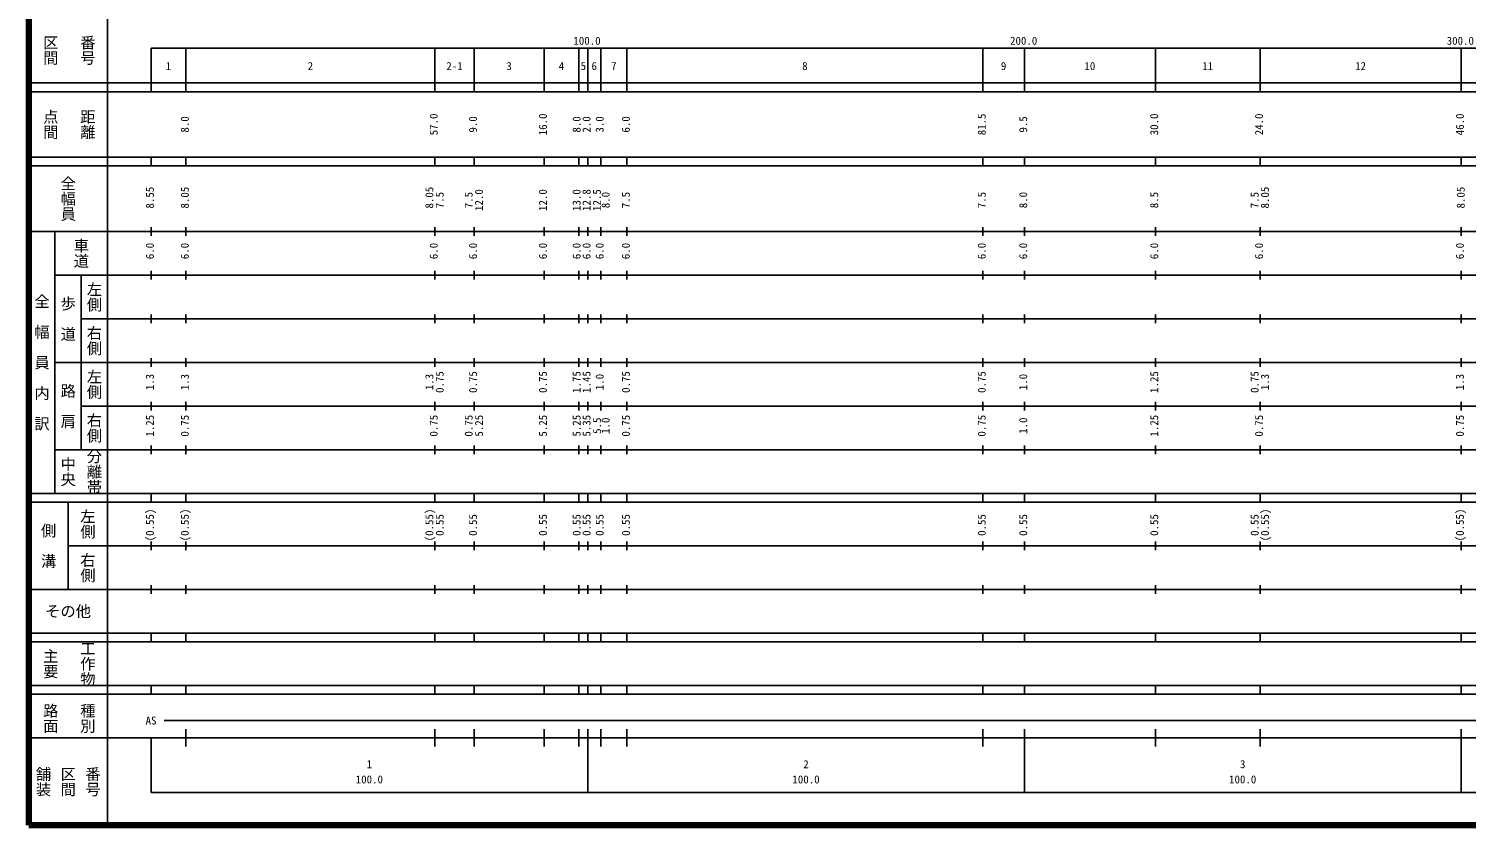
# Model space of a CAD drawing. Units: millimetres on the paper, enlarged 1000 times. Extents: x 40000 to 680000, y 20000 to 380000.
# Drawn here: x 40000 to 369200, y 20000 to 202409 of the extents above; entities that cross this region are included whole.
import ezdxf
from ezdxf.enums import TextEntityAlignment as Align

# ---------------------------------------------------------------- set-up
doc = ezdxf.new("R2010")
doc.units = ezdxf.units.MM
doc.header["$LTSCALE"] = 1000
doc.layers.add('M-TTL', color=2, linetype='Continuous', lineweight=140)
doc.layers.add('M-TTL-BAND', color=7, linetype='Continuous', lineweight=25)
doc.styles.add('@ＭＳ ゴシック', font='')
doc.styles.add('ＭＳ ゴシック', font='')
doc.styles.get('@ＭＳ ゴシック').set_extended_font_data('@MS Gothic')
doc.styles.get('ＭＳ ゴシック').set_extended_font_data('MS Gothic')

msp = doc.modelspace()

# ---------------------------------------------------------------- linework, layer by layer
at = {"layer": 'M-TTL'}
for p, q in [((40000, 380000), (40000, 20000)), ((40000, 20000), (680000, 20000))]:
    msp.add_line(p, q, dxfattribs=at)
at = {"layer": 'M-TTL-BAND'}
for p, q in [((58000, 370000), (58000, 20000)), ((68000, 198000), (579000, 198000)), ((68000, 198000), (68000, 188000)), ((76000, 188000), (76000, 198000)), ((133000, 188000), (133000, 198000)), ((142000, 188000), (142000, 198000)), ((158000, 188000), (158000, 198000)), ((166000, 188000), (166000, 198000)), ((168000, 188000), (168000, 198000)), ((171000, 188000), (171000, 198000)), ((177000, 188000), (177000, 198000)), ((258500, 188000), (258500, 198000)), ((268000, 188000), (268000, 198000)), ((298000, 188000), (298000, 198000)), ((322000, 188000), (322000, 198000)), ((368000, 188000), (368000, 198000)), ((40000, 190000), (579000, 190000)), ((40000, 188000), (579000, 188000)), ((40000, 173000), (579000, 173000)), ((68000, 171000), (68000, 173000)), ((76000, 171000), (76000, 173000)), ((133000, 171000), (133000, 173000)), ((142000, 171000), (142000, 173000)), ((158000, 171000), (158000, 173000)), ((166000, 171000), (166000, 173000)), ((168000, 171000), (168000, 173000)), ((171000, 171000), (171000, 173000)), ((177000, 171000), (177000, 173000)), ((258500, 171000), (258500, 173000)), ((268000, 171000), (268000, 173000)), ((298000, 171000), (298000, 173000)), ((322000, 171000), (322000, 173000)), ((368000, 171000), (368000, 173000)), ((40000, 171000), (579000, 171000)), ((40000, 156000), (579000, 156000)), ((46000, 96000), (46000, 156000)), ((68000, 155000), (68000, 157000)), ((76000, 155000), (76000, 157000)), ((133000, 155000), (133000, 157000)), ((142000, 155000), (142000, 157000)), ((158000, 155000), (158000, 157000)), ((166000, 155000), (166000, 157000)), ((168000, 155000), (168000, 157000)), ((171000, 155000), (171000, 157000)), ((177000, 155000), (177000, 157000)), ((258500, 155000), (258500, 157000)), ((268000, 155000), (268000, 157000)), ((298000, 155000), (298000, 157000)), ((322000, 155000), (322000, 157000)), ((368000, 155000), (368000, 157000)), ((46000, 146000), (579000, 146000)), ((52000, 146000), (52000, 106000)), ((68000, 145000), (68000, 147000)), ((76000, 145000), (76000, 147000)), ((133000, 145000), (133000, 147000)), ((142000, 145000), (142000, 147000)), ((158000, 145000), (158000, 147000)), ((166000, 145000), (166000, 147000)), ((168000, 145000), (168000, 147000)), ((171000, 145000), (171000, 147000)), ((177000, 145000), (177000, 147000)), ((258500, 145000), (258500, 147000)), ((268000, 145000), (268000, 147000)), ((298000, 145000), (298000, 147000)), ((322000, 145000), (322000, 147000)), ((368000, 145000), (368000, 147000)), ((52000, 136000), (579000, 136000)), ((68000, 135000), (68000, 137000)), ((76000, 135000), (76000, 137000)), ((133000, 135000), (133000, 137000)), ((142000, 135000), (142000, 137000)), ((158000, 135000), (158000, 137000)), ((166000, 135000), (166000, 137000)), ((168000, 135000), (168000, 137000)), ((171000, 135000), (171000, 137000)), ((177000, 135000), (177000, 137000)), ((258500, 135000), (258500, 137000)), ((268000, 135000), (268000, 137000)), ((298000, 135000), (298000, 137000)), ((322000, 135000), (322000, 137000)), ((368000, 135000), (368000, 137000)), ((46000, 126000), (579000, 126000)), ((68000, 125000), (68000, 127000)), ((76000, 125000), (76000, 127000)), ((133000, 125000), (133000, 127000)), ((142000, 125000), (142000, 127000)), ((158000, 125000), (158000, 127000)), ((166000, 125000), (166000, 127000)), ((168000, 125000), (168000, 127000)), ((171000, 125000), (171000, 127000)), ((177000, 125000), (177000, 127000)), ((258500, 125000), (258500, 127000)), ((268000, 125000), (268000, 127000)), ((298000, 125000), (298000, 127000)), ((322000, 125000), (322000, 127000)), ((368000, 125000), (368000, 127000)), ((52000, 116000), (579000, 116000)), ((68000, 115000), (68000, 117000)), ((76000, 115000), (76000, 117000)), ((133000, 115000), (133000, 117000)), ((142000, 115000), (142000, 117000)), ((158000, 115000), (158000, 117000)), ((166000, 115000), (166000, 117000)), ((168000, 115000), (168000, 117000)), ((171000, 115000), (171000, 117000)), ((177000, 115000), (177000, 117000)), ((258500, 115000), (258500, 117000)), ((268000, 115000), (268000, 117000)), ((298000, 115000), (298000, 117000)), ((322000, 115000), (322000, 117000)), ((368000, 115000), (368000, 117000)), ((46000, 106000), (579000, 106000)), ((68000, 105000), (68000, 107000)), ((76000, 105000), (76000, 107000)), ((133000, 105000), (133000, 107000)), ((142000, 105000), (142000, 107000)), ((158000, 105000), (158000, 107000)), ((166000, 105000), (166000, 107000)), ((168000, 105000), (168000, 107000)), ((171000, 105000), (171000, 107000)), ((177000, 105000), (177000, 107000)), ((258500, 105000), (258500, 107000)), ((268000, 105000), (268000, 107000)), ((298000, 105000), (298000, 107000)), ((322000, 105000), (322000, 107000)), ((368000, 105000), (368000, 107000)), ((40000, 96000), (579000, 96000)), ((68000, 94000), (68000, 96000)), ((76000, 94000), (76000, 96000)), ((133000, 94000), (133000, 96000)), ((142000, 94000), (142000, 96000)), ((158000, 94000), (158000, 96000)), ((166000, 94000), (166000, 96000)), ((168000, 94000), (168000, 96000)), ((171000, 94000), (171000, 96000)), ((177000, 94000), (177000, 96000)), ((258500, 94000), (258500, 96000)), ((268000, 94000), (268000, 96000)), ((298000, 94000), (298000, 96000)), ((322000, 94000), (322000, 96000)), ((368000, 94000), (368000, 96000)), ((40000, 94000), (579000, 94000)), ((49000, 94000), (49000, 74000)), ((49000, 84000), (579000, 84000)), ((68000, 83000), (68000, 85000)), ((76000, 83000), (76000, 85000)), ((133000, 83000), (133000, 85000)), ((142000, 83000), (142000, 85000)), ((158000, 83000), (158000, 85000)), ((166000, 83000), (166000, 85000)), ((168000, 83000), (168000, 85000)), ((171000, 83000), (171000, 85000)), ((177000, 83000), (177000, 85000)), ((258500, 83000), (258500, 85000)), ((268000, 83000), (268000, 85000)), ((298000, 83000), (298000, 85000)), ((322000, 83000), (322000, 85000)), ((368000, 83000), (368000, 85000)), ((40000, 74000), (579000, 74000)), ((68000, 73000), (68000, 75000)), ((76000, 73000), (76000, 75000)), ((133000, 73000), (133000, 75000)), ((142000, 73000), (142000, 75000)), ((158000, 73000), (158000, 75000)), ((166000, 73000), (166000, 75000)), ((168000, 73000), (168000, 75000)), ((171000, 73000), (171000, 75000)), ((177000, 73000), (177000, 75000)), ((258500, 73000), (258500, 75000)), ((268000, 73000), (268000, 75000)), ((298000, 73000), (298000, 75000)), ((322000, 73000), (322000, 75000)), ((368000, 73000), (368000, 75000)), ((40000, 64000), (579000, 64000)), ((68000, 62000), (68000, 64000)), ((76000, 62000), (76000, 64000)), ((133000, 62000), (133000, 64000)), ((142000, 62000), (142000, 64000)), ((158000, 62000), (158000, 64000)), ((166000, 62000), (166000, 64000)), ((168000, 62000), (168000, 64000)), ((171000, 62000), (171000, 64000)), ((177000, 62000), (177000, 64000)), ((258500, 62000), (258500, 64000)), ((268000, 62000), (268000, 64000)), ((298000, 62000), (298000, 64000)), ((322000, 62000), (322000, 64000)), ((368000, 62000), (368000, 64000)), ((40000, 62000), (579000, 62000)), ((40000, 52000), (579000, 52000)), ((40000, 50000), (579000, 50000)), ((68000, 50000), (68000, 52000)), ((76000, 50000), (76000, 52000)), ((133000, 50000), (133000, 52000)), ((142000, 50000), (142000, 52000)), ((158000, 50000), (158000, 52000)), ((166000, 50000), (166000, 52000)), ((168000, 50000), (168000, 52000)), ((171000, 50000), (171000, 52000)), ((177000, 50000), (177000, 52000)), ((258500, 50000), (258500, 52000)), ((268000, 50000), (268000, 52000)), ((298000, 50000), (298000, 52000)), ((322000, 50000), (322000, 52000)), ((368000, 50000), (368000, 52000)), ((71000, 44000), (565000, 44000)), ((40000, 40000), (579000, 40000)), ((68000, 40000), (68000, 27500)), ((76000, 38000), (76000, 42000)), ((133000, 38000), (133000, 42000)), ((142000, 38000), (142000, 42000)), ((158000, 38000), (158000, 42000)), ((166000, 38000), (166000, 42000)), ((168000, 27500), (168000, 42000)), ((171000, 38000), (171000, 42000)), ((177000, 38000), (177000, 42000)), ((258500, 38000), (258500, 42000)), ((268000, 27500), (268000, 42000)), ((298000, 38000), (298000, 42000)), ((322000, 38000), (322000, 42000)), ((368000, 27500), (368000, 42000)), ((68000, 27500), (579000, 27500))]:
    msp.add_line(p, q, dxfattribs=at)

# ---------------------------------------------------------------- texts
at = {"layer": 'M-TTL-BAND', "style": '@ＭＳ ゴシック'}
for s, p in [('番号', (53500, 197500)), ('区間', (45000, 197500)), ('点間', (45000, 180500)), ('距離', (53500, 180500)), ('全幅員', (49000, 163500)), ('車道', (52000, 151000)), ('全\u3000幅\u3000員\u3000内\u3000訳', (43000, 126000)), ('左側', (55000, 141000)), ('歩\u3000道', (49000, 136000)), ('右側', (55000, 131000)), ('左側', (55000, 121000)), ('路\u3000肩', (49000, 116000)), ('右側', (55000, 111000)), ('分離帯', (55000, 101000)), ('中央', (49000, 101000)), ('左側', (53500, 89000)), ('側\u3000溝', (44500, 84000)), ('右側', (53500, 79000)), ('主要', (45000, 57000)), ('工作物', (53500, 57000)), ('路面', (45000, 44500)), ('種別', (53500, 44500)), ('舗装', (43333, 30000)), ('区間', (49000, 30000)), ('番号', (54667, 30000))]:
    msp.add_text(s, height=2566, rotation=270, dxfattribs=at).set_placement(p, align=Align.MIDDLE_CENTER)
at = {"layer": 'M-TTL-BAND', "style": 'ＭＳ ゴシック'}
for s, p in [('100.0', (167844, 198195)), ('200.0', (267844, 198195)), ('300.0', (367844, 198195)), ('1', (72000, 192405)), ('2', (104500, 192405)), ('2-1', (137500, 192405)), ('3', (150000, 192405)), ('4', (162000, 192405)), ('5', (167000, 192405)), ('6', (169500, 192405)), ('7', (174000, 192405)), ('8', (217750, 192405)), ('9', (263250, 192405)), ('10', (283000, 192405)), ('11', (310000, 192405)), ('12', (345000, 192405)), ('AS', (68000, 42500)), ('1', (118000, 32523)), ('2', (218000, 32523)), ('3', (318000, 32523)), ('100.0', (118000, 29033)), ('100.0', (218000, 29033)), ('100.0', (318000, 29033))]:
    msp.add_text(s, height=1833, dxfattribs=at).set_placement(p, align=Align.BOTTOM_CENTER)
for s, p in [('8.0', (77198, 180500)), ('57.0', (134198, 180500)), ('9.0', (143198, 180500)), ('16.0', (159198, 180500)), ('8.0', (166920, 180500)), ('2.0', (169198, 180500)), ('3.0', (172198, 180500)), ('6.0', (178198, 180500)), ('81.5', (259698, 180500)), ('9.5', (269198, 180500)), ('30.0', (299198, 180500)), ('24.0', (323198, 180500)), ('46.0', (369198, 180500)), ('8.55', (69198, 163728)), ('8.05', (77198, 163728)), ('8.05', (133198, 163728)), ('7.5', (135568, 163174)), ('7.5', (142198, 163174)), ('12.0', (144568, 163174)), ('12.0', (159198, 163174)), ('13.0', (166920, 163174)), ('12.8', (169198, 163174)), ('12.5', (171554, 163174)), ('8.0', (173568, 163174)), ('7.5', (178198, 163174)), ('7.5', (259698, 163174)), ('8.0', (269198, 163174)), ('8.5', (299198, 163174)), ('7.5', (322198, 163174)), ('8.05', (324568, 163743)), ('8.05', (369398, 163743)), ('6.0', (69198, 151500)), ('6.0', (77198, 151500)), ('6.0', (134198, 151500)), ('6.0', (143198, 151500)), ('6.0', (159198, 151500)), ('6.0', (166920, 151500)), ('6.0', (169198, 151500)), ('6.0', (172198, 151500)), ('6.0', (178198, 151500)), ('6.0', (259698, 151500)), ('6.0', (269198, 151500)), ('6.0', (299198, 151500)), ('6.0', (323198, 151500)), ('6.0', (369198, 151500)), ('1.3', (69198, 121500)), ('1.3', (77198, 121500)), ('1.3', (133198, 121500)), ('0.75', (135568, 121500)), ('0.75', (143198, 121500)), ('0.75', (159198, 121500)), ('1.75', (166920, 121500)), ('1.45', (169198, 121500)), ('1.0', (172198, 121500)), ('0.75', (178198, 121500)), ('0.75', (259698, 121500)), ('1.0', (269198, 121500)), ('1.25', (299198, 121500)), ('0.75', (322198, 121500)), ('1.3', (324568, 121500)), ('1.3', (369198, 121500)), ('1.25', (69198, 111500)), ('0.75', (77198, 111500)), ('0.75', (134198, 111500)), ('0.75', (142198, 111500)), ('5.25', (144568, 111500)), ('5.25', (159198, 111500)), ('5.25', (166920, 111500)), ('5.35', (169198, 111500)), ('5.5', (171615, 111500)), ('1.0', (173568, 111500)), ('0.75', (178198, 111500)), ('0.75', (259698, 111500)), ('1.0', (269198, 111500)), ('1.25', (299198, 111500)), ('0.75', (323198, 111500)), ('0.75', (369198, 111500)), ('(0.55)', (69198, 88764)), ('(0.55)', (77198, 88764)), ('(0.55)', (133198, 88764)), ('0.55', (135568, 88764)), ('0.55', (143198, 88764)), ('0.55', (159198, 88764)), ('0.55', (166920, 88764)), ('0.55', (169198, 88764)), ('0.55', (172198, 88764)), ('0.55', (178198, 88764)), ('0.55', (259698, 88764)), ('0.55', (269198, 88764)), ('0.55', (299198, 88764)), ('0.55', (322198, 88764)), ('(0.55)', (324568, 88764)), ('(0.55)', (369198, 88764))]:
    msp.add_text(s, height=1833, rotation=90, dxfattribs=at).set_placement(p, align=Align.BOTTOM_CENTER)
msp.add_text('その他', height=2566, dxfattribs=at).set_placement((49000, 69000), align=Align.MIDDLE_CENTER)

doc.saveas('drawing.dxf')
